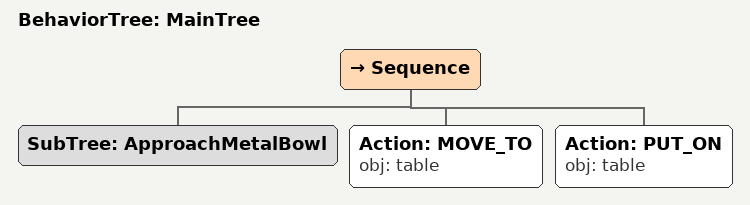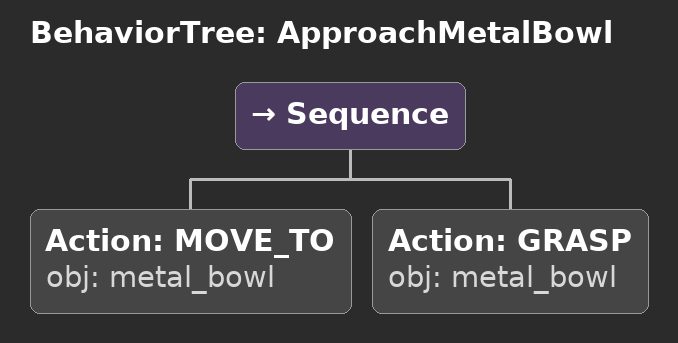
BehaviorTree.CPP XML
<root main_tree_to_execute="MainTree">
  <BehaviorTree ID="MainTree">
    <Sequence>
      <!-- Execute subtree ApproachMetalBowl -->
      <SubTree ID="ApproachMetalBowl" />
      <!-- Move to table -->
      <Action ID="MOVE_TO" obj="table" />
      <!-- Put on table -->
      <Action ID="PUT_ON" obj="table" />
    </Sequence>
  </BehaviorTree>
  <!-- Subtree definition ApproachMetalBowl -->
  <BehaviorTree ID="ApproachMetalBowl">
    <Sequence>
      <!-- Move to metal_bowl -->
      <Action ID="MOVE_TO" obj="metal_bowl" />
      <!-- Grasp metal_bowl -->
      <Action ID="GRASP" obj="metal_bowl" />
    </Sequence>
  </BehaviorTree>
</root>
